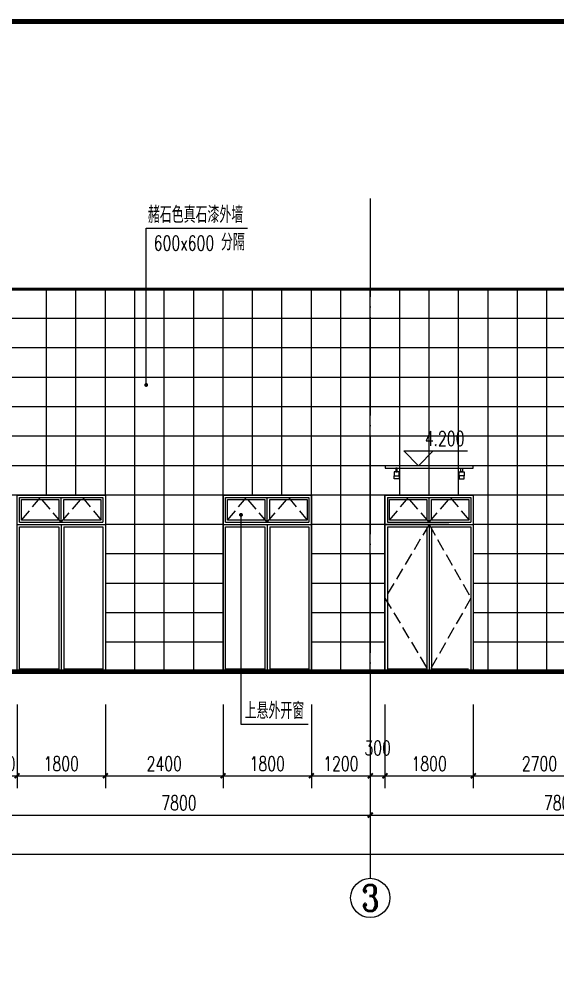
# Model space of a CAD drawing. Extents: x 63793 to 231107, y 20849 to 337643.
# Drawn here: x 151437 to 162406, y 187939 to 207292 of the extents above; entities that cross this region are included whole.
import ezdxf
from ezdxf.enums import TextEntityAlignment as Align

# ---------------------------------------------------------------- set-up
doc = ezdxf.new("R2010")
doc.units = 0
doc.header["$LTSCALE"] = 1000
doc.header["$MEASUREMENT"] = 0
doc.linetypes.add('DASH', pattern=[0.35, 0.25, -0.1])
doc.linetypes.add('DOTE', pattern=[2.42, 2, -0.2, 0.02, -0.2])
for name, color, linetype in [('AXIS', 3, 'Continuous'), ('AXIS_TEXT', 7, 'Continuous'), ('DIM_ELEV', 3, 'Continuous'), ('DIM_LEAD', 3, 'Continuous'), ('DOTE', 1, 'DOTE'), ('PUB_DIM', 3, 'Continuous'), ('PUB_TEXT', 7, 'Continuous'), ('PUB_TITLE', 4, 'Continuous'), ('SPACE_HATCH', 8, 'Continuous'), ('新块$0$WINDOW', 4, 'Continuous'), ('网格', 144, 'Continuous'), ('装修线', 153, 'Continuous')]:
    doc.layers.add(name, color=color, linetype=linetype)
doc.styles.add('_TCH_AXIS', font='COMPLEX', dxfattribs={"bigfont": 'GBCBIG'})
doc.styles.add('_TCH_DIM', font='SIMPLEX', dxfattribs={"bigfont": 'GBCBIG'})
doc.styles.add('_TCH_DIM_T3', font='SIMPLEX', dxfattribs={"width": 0.705882, "bigfont": 'GBCBIG'})
doc.dimstyles.new('_TCH_ARCH&&100', dxfattribs={"dimtxt": 297.5, "dimasz": 100, "dimexe": 250, "dimexo": 300, "dimgap": 100, "dimtad": 1, "dimdec": 0, "dimzin": 0, "dimdsep": 46, "dimtxsty": '_TCH_DIM_T3', "dimblk": 'ARCHTICK', "dimcen": 0.09, "dimclrt": 7, "dimazin": 2, "dimtfac": 1, "dimtdec": 0, "dimtix": 1, "dimtmove": 2, "dimatfit": 3, "dimfxl": 0, "dimtolj": 1, "dimtzin": 0, "dimarcsym": 0})

# ---------------------------------------------------------------- blocks, each defined once
blk = doc.blocks.new('wdrfe')
blk.add_lwpolyline([(199154, -17387), (200954, -17387), (200954, -17337), (199154, -17337), (199154, -17387)])
for points in [[(199405, -17387), (199375, -17387), (199375, -17462), (199405, -17462)], [(200703, -17387), (200733, -17387), (200733, -17462), (200703, -17462)], [(199440, -17462), (199340, -17462), (199340, -17547), (199440, -17547)], [(199340, -17547), (199440, -17547), (199440, -17602), (199340, -17602)], [(200668, -17462), (200768, -17462), (200768, -17547), (200668, -17547)], [(200768, -17547), (200668, -17547), (200668, -17602), (200768, -17602)]]:
    blk.add_lwpolyline(points, close=True)
blk = doc.blocks.new('_ArchTick')
at = {"color": 0, "linetype": 'ByBlock', "const_width": 0.4}
blk.add_lwpolyline([(-0.5, -0.5), (0.5, 0.5)], dxfattribs=at)
blk = doc.blocks.new('*D1082')
at = {"layer": 'Defpoints', "color": 0, "transparency": 16777216}
for p in [(160699, 193613), (163399, 193613), (163399, 191859)]:
    blk.add_point(p, dxfattribs=at)
at = {"layer": 'PUB_DIM', "color": 0, "lineweight": -2, "transparency": 16777216}
for p, q in [((160699, 193313), (160699, 191609)), ((163399, 193313), (163399, 191609)), ((160699, 191859), (163399, 191859))]:
    blk.add_line(p, q, dxfattribs=at)
at = {"layer": 'PUB_DIM', "color": 0, "lineweight": -2, "transparency": 16777216, "xscale": 100, "yscale": 100, "zscale": 100, "rotation": 180}
blk.add_blockref('_ArchTick', (160699, 191859), dxfattribs=at)
at = {"layer": 'PUB_DIM', "color": 0, "lineweight": -2, "transparency": 16777216, "xscale": 100, "yscale": 100, "zscale": 100}
blk.add_blockref('_ArchTick', (163399, 191859), dxfattribs=at)
at = {"layer": 'PUB_DIM', "color": 7, "transparency": 16777216, "insert": (162049, 192107), "char_height": 297.5, "attachment_point": 5, "style": '_TCH_DIM_T3'}
blk.add_mtext('\\A1;2700', dxfattribs=at)
blk = doc.blocks.new('*D1083')
at = {"layer": 'Defpoints', "color": 0, "transparency": 16777216}
for p in [(158899, 193613), (160699, 193613), (160699, 191859)]:
    blk.add_point(p, dxfattribs=at)
at = {"layer": 'PUB_DIM', "color": 0, "lineweight": -2, "transparency": 16777216}
for p, q in [((158899, 193313), (158899, 191609)), ((160699, 193313), (160699, 191609)), ((158899, 191859), (160699, 191859))]:
    blk.add_line(p, q, dxfattribs=at)
at = {"layer": 'PUB_DIM', "color": 0, "lineweight": -2, "transparency": 16777216, "xscale": 100, "yscale": 100, "zscale": 100, "rotation": 180}
blk.add_blockref('_ArchTick', (158899, 191859), dxfattribs=at)
at = {"layer": 'PUB_DIM', "color": 0, "lineweight": -2, "transparency": 16777216, "xscale": 100, "yscale": 100, "zscale": 100}
blk.add_blockref('_ArchTick', (160699, 191859), dxfattribs=at)
at = {"layer": 'PUB_DIM', "color": 7, "transparency": 16777216, "insert": (159799, 192107), "char_height": 297.5, "attachment_point": 5, "style": '_TCH_DIM_T3'}
blk.add_mtext('\\A1;1800', dxfattribs=at)
blk = doc.blocks.new('*D1084')
at = {"layer": 'Defpoints', "color": 0, "transparency": 16777216}
for p in [(158599, 193613), (158899, 193613), (158899, 191859)]:
    blk.add_point(p, dxfattribs=at)
at = {"layer": 'PUB_DIM', "color": 0, "lineweight": -2, "transparency": 16777216}
for p, q in [((158599, 193313), (158599, 191609)), ((158899, 193313), (158899, 191609)), ((158599, 191859), (158899, 191859))]:
    blk.add_line(p, q, dxfattribs=at)
at = {"layer": 'PUB_DIM', "color": 0, "lineweight": -2, "transparency": 16777216, "xscale": 100, "yscale": 100, "zscale": 100, "rotation": 180}
blk.add_blockref('_ArchTick', (158599, 191859), dxfattribs=at)
at = {"layer": 'PUB_DIM', "color": 0, "lineweight": -2, "transparency": 16777216, "xscale": 100, "yscale": 100, "zscale": 100}
blk.add_blockref('_ArchTick', (158899, 191859), dxfattribs=at)
at = {"layer": 'PUB_DIM', "color": 7, "transparency": 16777216, "insert": (158749, 192426), "char_height": 297.5, "attachment_point": 5, "style": '_TCH_DIM_T3'}
blk.add_mtext('\\A1;300', dxfattribs=at)
blk = doc.blocks.new('*D1085')
at = {"layer": 'Defpoints', "color": 0, "transparency": 16777216}
for p in [(157399, 193613), (158599, 193613), (158599, 191859)]:
    blk.add_point(p, dxfattribs=at)
at = {"layer": 'PUB_DIM', "color": 0, "lineweight": -2, "transparency": 16777216}
for p, q in [((157399, 193313), (157399, 191609)), ((158599, 193313), (158599, 191609)), ((157399, 191859), (158599, 191859))]:
    blk.add_line(p, q, dxfattribs=at)
at = {"layer": 'PUB_DIM', "color": 0, "lineweight": -2, "transparency": 16777216, "xscale": 100, "yscale": 100, "zscale": 100, "rotation": 180}
blk.add_blockref('_ArchTick', (157399, 191859), dxfattribs=at)
at = {"layer": 'PUB_DIM', "color": 0, "lineweight": -2, "transparency": 16777216, "xscale": 100, "yscale": 100, "zscale": 100}
blk.add_blockref('_ArchTick', (158599, 191859), dxfattribs=at)
at = {"layer": 'PUB_DIM', "color": 7, "transparency": 16777216, "insert": (157999, 192107), "char_height": 297.5, "attachment_point": 5, "style": '_TCH_DIM_T3'}
blk.add_mtext('\\A1;1200', dxfattribs=at)
blk = doc.blocks.new('*D1086')
at = {"layer": 'Defpoints', "color": 0, "transparency": 16777216}
for p in [(155599, 193613), (157399, 193613), (157399, 191859)]:
    blk.add_point(p, dxfattribs=at)
at = {"layer": 'PUB_DIM', "color": 0, "lineweight": -2, "transparency": 16777216}
for p, q in [((155599, 193313), (155599, 191609)), ((157399, 193313), (157399, 191609)), ((155599, 191859), (157399, 191859))]:
    blk.add_line(p, q, dxfattribs=at)
at = {"layer": 'PUB_DIM', "color": 0, "lineweight": -2, "transparency": 16777216, "xscale": 100, "yscale": 100, "zscale": 100, "rotation": 180}
blk.add_blockref('_ArchTick', (155599, 191859), dxfattribs=at)
at = {"layer": 'PUB_DIM', "color": 0, "lineweight": -2, "transparency": 16777216, "xscale": 100, "yscale": 100, "zscale": 100}
blk.add_blockref('_ArchTick', (157399, 191859), dxfattribs=at)
at = {"layer": 'PUB_DIM', "color": 7, "transparency": 16777216, "insert": (156499, 192107), "char_height": 297.5, "attachment_point": 5, "style": '_TCH_DIM_T3'}
blk.add_mtext('\\A1;1800', dxfattribs=at)
blk = doc.blocks.new('*D1087')
at = {"layer": 'Defpoints', "color": 0, "transparency": 16777216}
for p in [(153199, 193613), (155599, 193613), (155599, 191859)]:
    blk.add_point(p, dxfattribs=at)
at = {"layer": 'PUB_DIM', "color": 0, "lineweight": -2, "transparency": 16777216}
for p, q in [((153199, 193313), (153199, 191609)), ((155599, 193313), (155599, 191609)), ((153199, 191859), (155599, 191859))]:
    blk.add_line(p, q, dxfattribs=at)
at = {"layer": 'PUB_DIM', "color": 0, "lineweight": -2, "transparency": 16777216, "xscale": 100, "yscale": 100, "zscale": 100, "rotation": 180}
blk.add_blockref('_ArchTick', (153199, 191859), dxfattribs=at)
at = {"layer": 'PUB_DIM', "color": 0, "lineweight": -2, "transparency": 16777216, "xscale": 100, "yscale": 100, "zscale": 100}
blk.add_blockref('_ArchTick', (155599, 191859), dxfattribs=at)
at = {"layer": 'PUB_DIM', "color": 7, "transparency": 16777216, "insert": (154399, 192107), "char_height": 297.5, "attachment_point": 5, "style": '_TCH_DIM_T3'}
blk.add_mtext('\\A1;2400', dxfattribs=at)
blk = doc.blocks.new('*D1088')
at = {"layer": 'Defpoints', "color": 0, "transparency": 16777216}
for p in [(151399, 193613), (153199, 193613), (153199, 191859)]:
    blk.add_point(p, dxfattribs=at)
at = {"layer": 'PUB_DIM', "color": 0, "lineweight": -2, "transparency": 16777216}
for p, q in [((151399, 193313), (151399, 191609)), ((153199, 193313), (153199, 191609)), ((151399, 191859), (153199, 191859))]:
    blk.add_line(p, q, dxfattribs=at)
at = {"layer": 'PUB_DIM', "color": 0, "lineweight": -2, "transparency": 16777216, "xscale": 100, "yscale": 100, "zscale": 100, "rotation": 180}
blk.add_blockref('_ArchTick', (151399, 191859), dxfattribs=at)
at = {"layer": 'PUB_DIM', "color": 0, "lineweight": -2, "transparency": 16777216, "xscale": 100, "yscale": 100, "zscale": 100}
blk.add_blockref('_ArchTick', (153199, 191859), dxfattribs=at)
at = {"layer": 'PUB_DIM', "color": 7, "transparency": 16777216, "insert": (152299, 192107), "char_height": 297.5, "attachment_point": 5, "style": '_TCH_DIM_T3'}
blk.add_mtext('\\A1;1800', dxfattribs=at)
blk = doc.blocks.new('*D1089')
at = {"layer": 'Defpoints', "color": 0, "transparency": 16777216}
for p in [(150799, 193613), (151399, 193613), (151399, 191859)]:
    blk.add_point(p, dxfattribs=at)
at = {"layer": 'PUB_DIM', "color": 0, "lineweight": -2, "transparency": 16777216}
for p, q in [((150799, 193313), (150799, 191609)), ((151399, 193313), (151399, 191609)), ((150799, 191859), (150699, 191859)), ((150799, 191859), (151399, 191859)), ((151399, 191859), (151499, 191859))]:
    blk.add_line(p, q, dxfattribs=at)
at = {"layer": 'PUB_DIM', "color": 0, "lineweight": -2, "transparency": 16777216, "xscale": 100, "yscale": 100, "zscale": 100}
blk.add_blockref('_ArchTick', (150799, 191859), dxfattribs=at)
at = {"layer": 'PUB_DIM', "color": 0, "lineweight": -2, "transparency": 16777216, "xscale": 100, "yscale": 100, "zscale": 100, "rotation": 180}
blk.add_blockref('_ArchTick', (151399, 191859), dxfattribs=at)
at = {"layer": 'PUB_DIM', "color": 7, "transparency": 16777216, "insert": (151099, 192107), "char_height": 297.5, "attachment_point": 5, "style": '_TCH_DIM_T3'}
blk.add_mtext('\\A1;600', dxfattribs=at)
blk = doc.blocks.new('*D1097')
at = {"layer": 'AXIS', "color": 0, "lineweight": -2, "transparency": 16777216}
for p, q in [((150799, 193259), (150799, 190809)), ((158599, 193259), (158599, 190809)), ((150799, 191059), (158599, 191059))]:
    blk.add_line(p, q, dxfattribs=at)
at = {"layer": 'Defpoints', "color": 0, "transparency": 16777216}
for p in [(150799, 193559), (158599, 193559), (158599, 191059)]:
    blk.add_point(p, dxfattribs=at)
at = {"layer": 'AXIS', "color": 0, "lineweight": -2, "transparency": 16777216, "xscale": 100, "yscale": 100, "zscale": 100, "rotation": 180}
blk.add_blockref('_ArchTick', (150799, 191059), dxfattribs=at)
at = {"layer": 'AXIS', "color": 0, "lineweight": -2, "transparency": 16777216, "xscale": 100, "yscale": 100, "zscale": 100}
blk.add_blockref('_ArchTick', (158599, 191059), dxfattribs=at)
at = {"layer": 'AXIS', "color": 7, "transparency": 16777216, "insert": (154699, 191307), "char_height": 297.5, "attachment_point": 5, "style": '_TCH_DIM_T3'}
blk.add_mtext('\\A1;7800', dxfattribs=at)
blk = doc.blocks.new('*D1098')
at = {"layer": 'AXIS', "color": 0, "lineweight": -2, "transparency": 16777216}
for p, q in [((158599, 193259), (158599, 190809)), ((166399, 193259), (166399, 190809)), ((158599, 191059), (166399, 191059))]:
    blk.add_line(p, q, dxfattribs=at)
at = {"layer": 'Defpoints', "color": 0, "transparency": 16777216}
for p in [(158599, 193559), (166399, 193559), (166399, 191059)]:
    blk.add_point(p, dxfattribs=at)
at = {"layer": 'AXIS', "color": 0, "lineweight": -2, "transparency": 16777216, "xscale": 100, "yscale": 100, "zscale": 100, "rotation": 180}
blk.add_blockref('_ArchTick', (158599, 191059), dxfattribs=at)
at = {"layer": 'AXIS', "color": 0, "lineweight": -2, "transparency": 16777216, "xscale": 100, "yscale": 100, "zscale": 100}
blk.add_blockref('_ArchTick', (166399, 191059), dxfattribs=at)
at = {"layer": 'AXIS', "color": 7, "transparency": 16777216, "insert": (162499, 191307), "char_height": 297.5, "attachment_point": 5, "style": '_TCH_DIM_T3'}
blk.add_mtext('\\A1;7800', dxfattribs=at)
blk = doc.blocks.new('*D1104')
at = {"layer": 'AXIS', "color": 0, "lineweight": -2, "transparency": 16777216}
for p, q in [((142649, 193259), (142649, 190009)), ((204549, 193259), (204549, 190009)), ((142649, 190259), (204549, 190259))]:
    blk.add_line(p, q, dxfattribs=at)
at = {"layer": 'Defpoints', "color": 0, "transparency": 16777216}
for p in [(142649, 193559), (204549, 193559), (204549, 190259)]:
    blk.add_point(p, dxfattribs=at)
at = {"layer": 'AXIS', "color": 0, "lineweight": -2, "transparency": 16777216, "xscale": 100, "yscale": 100, "zscale": 100, "rotation": 180}
blk.add_blockref('_ArchTick', (142649, 190259), dxfattribs=at)
at = {"layer": 'AXIS', "color": 0, "lineweight": -2, "transparency": 16777216, "xscale": 100, "yscale": 100, "zscale": 100}
blk.add_blockref('_ArchTick', (204549, 190259), dxfattribs=at)
at = {"layer": 'AXIS', "color": 7, "transparency": 16777216, "insert": (173599, 190507), "char_height": 297.5, "attachment_point": 5, "style": '_TCH_DIM_T3'}
blk.add_mtext('\\A1;61900', dxfattribs=at)

msp = doc.modelspace()

# ---------------------------------------------------------------- linework, layer by layer
msp.add_line((166049.3, 201783.4), (144799.3, 201783.4))
at = {"const_width": 100}
msp.add_lwpolyline([(128438.5, 193983.4), (204549.3, 193983.4)], dxfattribs=at)
at = {"layer": 'AXIS'}
msp.add_line((158599.3, 193558.6), (158599.3, 189768.5), dxfattribs=at)
msp.add_circle((158599.3, 189368.5), 400, dxfattribs=at)
at = {"layer": 'DIM_ELEV'}
for p, q in [((159583.2, 198183.4), (159283.2, 198483.4)), ((159283.2, 198483.4), (160579.3, 198483.4)), ((159583.2, 198183.4), (159883.2, 198483.4))]:
    msp.add_line(p, q, dxfattribs=at)
at = {"layer": 'DIM_LEAD'}
for p, q in [((154030.8, 199829.5), (154030.8, 203028.2)), ((154030.8, 203028.2), (156095.3, 203028.2)), ((155963.3, 197180.6), (155963.3, 192912.3)), ((155963.3, 192912.3), (157330.8, 192912.3))]:
    msp.add_line(p, q, dxfattribs=at)
at = {"layer": 'DIM_LEAD', "const_width": 40}
for points in [[(154030.8, 199809.5, 1), (154030.8, 199849.5, 1)], [(155963.3, 197200.6, 1), (155963.3, 197160.6, 1)]]:
    msp.add_lwpolyline(points, format="xyb", close=True, dxfattribs=at)
at = {"layer": 'DOTE', "linetype": 'DOTE'}
msp.add_line((158599.3, 203629.4), (158599.3, 192012.3), dxfattribs=at)
at = {"layer": 'PUB_TITLE', "const_width": 100}
msp.add_lwpolyline([(127337.4, 167242.4), (213037.4, 167242.4), (213037.4, 207242.4), (127337.4, 207242.4)], close=True, dxfattribs=at)
at = {"layer": 'SPACE_HATCH', "linetype": 'DASH'}
for points in [[(152299.3, 197033.4), (151869.3, 197533.4), (151449.3, 197033.4)], [(152299.3, 197033.4), (152729.3, 197533.4), (153149.3, 197033.4)], [(156499.3, 197033.4), (156069.3, 197533.4), (155649.3, 197033.4)], [(156499.3, 197033.4), (156929.3, 197533.4), (157349.3, 197033.4)], [(159799.3, 197033.4), (159369.3, 197533.4), (158949.3, 197033.4)], [(159799.3, 197033.4), (160229.3, 197533.4), (160649.3, 197033.4)], [(159799.3, 196983.4), (158899.3, 195483.4), (159799.3, 193983.4)], [(159799.3, 196983.4), (160649.3, 195483.4), (159799.3, 193983.4)]]:
    msp.add_lwpolyline(points, dxfattribs=at)
at = {"layer": '新块$0$WINDOW'}
for p, q in [((152299.3, 197033.4), (152299.3, 197533.4)), ((153149.3, 197533.4), (153149.3, 197033.4)), ((153199.3, 197583.4), (153199.3, 193983.4)), ((153199.3, 197583.4), (153199.3, 193983.4)), ((155599.3, 197583.4), (155599.3, 193983.4)), ((156499.3, 197033.4), (156499.3, 197533.4)), ((157349.3, 197533.4), (157349.3, 197033.4)), ((157399.3, 197583.4), (157399.3, 193983.4)), ((158899.3, 197583.4), (158899.3, 193983.4)), ((158949.3, 197533.4), (158949.3, 197033.4)), ((159799.3, 197033.4), (159799.3, 197533.4)), ((151449.3, 197033.4), (152249.3, 197033.4)), ((151449.3, 197033.4), (153149.3, 197033.4)), ((155649.3, 197033.4), (156449.3, 197033.4)), ((155649.3, 197033.4), (157349.3, 197033.4)), ((158949.3, 197033.4), (160599.3, 197033.4)), ((158949.3, 197033.4), (160649.3, 197033.4)), ((151399.3, 196983.4), (153199.3, 196983.4)), ((152249.3, 196933.4), (152249.3, 194033.4)), ((152299.3, 196983.4), (152299.3, 194033.4)), ((152349.3, 196933.4), (152349.3, 194033.4)), ((153149.3, 196933.4), (153149.3, 194033.4)), ((155599.3, 196983.4), (157399.3, 196983.4)), ((156449.3, 196933.4), (156449.3, 194033.4)), ((156499.3, 196983.4), (156499.3, 194033.4)), ((156549.3, 196933.4), (156549.3, 194033.4)), ((157349.3, 196933.4), (157349.3, 194033.4)), ((158899.3, 196983.4), (160699.3, 196983.4)), ((158949.3, 196933.4), (158949.3, 194033.4)), ((158949.3, 196933.4), (159749.3, 196933.4)), ((159749.3, 196933.4), (159749.3, 194033.4)), ((159799.3, 196983.4), (159799.3, 193983.4)), ((159849.3, 196933.4), (159849.3, 194033.4)), ((159849.3, 196933.4), (160649.3, 196933.4)), ((152249.3, 195133.4), (152249.3, 194033.4)), ((152299.3, 195133.4), (152299.3, 193983.4)), ((153149.3, 195133.4), (153149.3, 194033.4)), ((156449.3, 195133.4), (156449.3, 194033.4)), ((156499.3, 195133.4), (156499.3, 193983.4)), ((157349.3, 195133.4), (157349.3, 194033.4)), ((153199.3, 193983.4), (151399.3, 193983.4)), ((152249.3, 194033.4), (151449.3, 194033.4)), ((153149.3, 194033.4), (152349.3, 194033.4)), ((157399.3, 193983.4), (155599.3, 193983.4)), ((156449.3, 194033.4), (155649.3, 194033.4)), ((157349.3, 194033.4), (156549.3, 194033.4)), ((160699.3, 193983.4), (158899.3, 193983.4)), ((159749.3, 194033.4), (158949.3, 194033.4)), ((160599.3, 194033.4), (159849.3, 194033.4))]:
    msp.add_line(p, q, dxfattribs=at)
for points in [[(151399.3, 193983.4), (151399.3, 197583.4), (153199.3, 197583.4), (153199.3, 193983.4)], [(151399.3, 193983.4), (151399.3, 197583.4), (153199.3, 197583.4)], [(151449.3, 197033.4), (151449.3, 197533.4), (152249.3, 197533.4)], [(151449.3, 197533.4), (153149.3, 197533.4)], [(157399.3, 193983.4), (157399.3, 197583.4), (155599.3, 197583.4), (155599.3, 193983.4)], [(155599.3, 193983.4), (155599.3, 197583.4), (157399.3, 197583.4)], [(155649.3, 197033.4), (155649.3, 197533.4), (156449.3, 197533.4)], [(155649.3, 197533.4), (157349.3, 197533.4)], [(158899.3, 193983.4), (158899.3, 197583.4), (160699.3, 197583.4), (160699.3, 193983.4)], [(158949.3, 197533.4), (160649.3, 197533.4), (160649.3, 197033.4)], [(151449.3, 194033.4), (151449.3, 196933.4), (152249.3, 196933.4)], [(152349.3, 196933.4), (153149.3, 196933.4)], [(155649.3, 194033.4), (155649.3, 196933.4), (156449.3, 196933.4)], [(156549.3, 196933.4), (157349.3, 196933.4)], [(160649.3, 196933.4), (160649.3, 194033.4)], [(151449.3, 194033.4), (151449.3, 195133.4)], [(155649.3, 194033.4), (155649.3, 195133.4)]]:
    msp.add_lwpolyline(points, dxfattribs=at)
for points in [[(152249.3, 197073.4), (151489.3, 197073.4), (151489.3, 197493.4), (152249.3, 197493.4), (152249.3, 197073.4)], [(152349.3, 197073.4), (152349.3, 197493.4), (153109.3, 197493.4), (153109.3, 197073.4), (152349.3, 197073.4)], [(156449.3, 197073.4), (155689.3, 197073.4), (155689.3, 197493.4), (156449.3, 197493.4), (156449.3, 197073.4)], [(156549.3, 197073.4), (156549.3, 197493.4), (157309.3, 197493.4), (157309.3, 197073.4), (156549.3, 197073.4)], [(159749.3, 197073.4), (158989.3, 197073.4), (158989.3, 197493.4), (159749.3, 197493.4), (159749.3, 197073.4)], [(159849.3, 197073.4), (159849.3, 197493.4), (160609.3, 197493.4), (160609.3, 197073.4), (159849.3, 197073.4)]]:
    msp.add_lwpolyline(points, close=True, dxfattribs=at)
at = {"layer": '网格'}
for p, q in [((151999.3, 197583.4), (151999.3, 201783.4)), ((152599.3, 197583.4), (152599.3, 201783.4)), ((153199.3, 197583.4), (153199.3, 201783.4)), ((153799.3, 193983.4), (153799.3, 201783.4)), ((154399.3, 193983.4), (154399.3, 201783.4)), ((154999.3, 193983.4), (154999.3, 201783.4)), ((155599.3, 193983.4), (155599.3, 201783.4)), ((156199.3, 197583.4), (156199.3, 201783.4)), ((156799.3, 197583.4), (156799.3, 201783.4)), ((157399.3, 193983.4), (157399.3, 201783.4)), ((157999.3, 193983.4), (157999.3, 201783.4)), ((158599.3, 193983.4), (158599.3, 201783.4)), ((159199.3, 197583.4), (159199.3, 201783.4)), ((159799.3, 197583.4), (159799.3, 201783.4)), ((160399.3, 197583.4), (160399.3, 201783.4)), ((160999.3, 193983.4), (160999.3, 201783.4)), ((161599.3, 193983.4), (161599.3, 201783.4)), ((162199.3, 193983.4), (162199.3, 201783.4)), ((204549.3, 201183.4), (142649.3, 201183.4)), ((204549.3, 200583.4), (142649.3, 200583.4)), ((204549.3, 199983.4), (142649.3, 199983.4)), ((204549.3, 199383.4), (142649.3, 199383.4)), ((204549.3, 198783.4), (142649.3, 198783.4)), ((204549.3, 198183.4), (142649.3, 198183.4)), ((169399.3, 197583.4), (142649.3, 197583.4)), ((155599.3, 196983.4), (153199.3, 196983.4)), ((160199.3, 196983.4), (157399.3, 196983.4)), ((163399.3, 196983.4), (160699.3, 196983.4)), ((155599.3, 196383.4), (153199.3, 196383.4)), ((158899.3, 196383.4), (157399.3, 196383.4)), ((163399.3, 196383.4), (160699.3, 196383.4)), ((155599.3, 195783.4), (153199.3, 195783.4)), ((158899.3, 195783.4), (157399.3, 195783.4)), ((163399.3, 195783.4), (160699.3, 195783.4)), ((155599.3, 195183.4), (153199.3, 195183.4)), ((158899.3, 195183.4), (157399.3, 195183.4)), ((163399.3, 195183.4), (160699.3, 195183.4)), ((155599.3, 194583.4), (153199.3, 194583.4)), ((158899.3, 194583.4), (157399.3, 194583.4)), ((163399.3, 194583.4), (160699.3, 194583.4)), ((204549.3, 193983.4), (142199.3, 193983.4))]:
    msp.add_line(p, q, dxfattribs=at)
at = {"layer": '装修线', "const_width": 60}
msp.add_lwpolyline([(182499.3, 203383.4), (177724.3, 205483.4), (177724.3, 205883.4), (169474.3, 205883.4), (169474.3, 205483.4), (164699.3, 203383.4), (163899.3, 203383.4), (163899.3, 202983.4), (166049.3, 202983.4), (166049.3, 202383.4), (166049.3, 202383.4), (166049.3, 201783.4), (144799.3, 201783.4), (144799.3, 202383.4), (142649.3, 202383.4), (142649.3, 193983.4)], dxfattribs=at)

# ---------------------------------------------------------------- block references
msp.add_blockref('wdrfe', (-40254.3, 215520))

# ---------------------------------------------------------------- texts
at = {"layer": 'AXIS_TEXT', "style": '_TCH_AXIS'}
msp.add_text('3', height=532.5, dxfattribs=at).set_placement((158421.8, 189102.2), (158776.8, 189102.2), align=Align.FIT)
at = {"layer": 'PUB_TEXT', "style": '_TCH_DIM'}
for s, p in [('赭石色真石漆外墙', (154065.3, 203133.2)), ('分隔', (155554.7, 202573.2)), ('上悬外开窗', (156038.1, 193017.3))]:
    msp.add_text(s, height=337.59, dxfattribs=at).set_placement(p)
at = {"layer": 'PUB_TEXT', "style": '_TCH_DIM', "width": 0.705882}
for s, p in [('600x600', (154184.7, 202573.2)), ('4.200', (159709.3, 198588.4))]:
    msp.add_text(s, height=297.5, dxfattribs=at).set_placement(p)

# ---------------------------------------------------------------- dimensions: what is measured, and where the dimension line sits
at = {"layer": 'AXIS'}
for p1, p2, distance, text, picture, middle in [((142649.3, 193558.6), (204549.3, 193558.6), -3300, '61900', '*D1104', (173599.3, 190507.4)), ((150799.3, 193558.6), (158599.3, 193558.6), -2500, '7800', '*D1097', (154699.3, 191307.4)), ((158599.3, 193558.6), (166399.3, 193558.6), -2500, '7800', '*D1098', (162499.3, 191307.4))]:
    dim = msp.add_aligned_dim(p1=p1, p2=p2, distance=distance, text=text, dimstyle='_TCH_ARCH&&100', dxfattribs=at)
    dim.commit()
    dim.dimension.update_dxf_attribs({"geometry": picture, "text_midpoint": middle})
at = {"layer": 'PUB_DIM'}
for p1, p2, text, picture, middle in [((150799.3, 193613.1), (151399.3, 193613.1), '600', '*D1089', (151099.3, 192107.4)), ((151399.3, 193613.1), (153199.3, 193613.1), '1800', '*D1088', (152299.3, 192107.4)), ((153199.3, 193613.1), (155599.3, 193613.1), '2400', '*D1087', (154399.3, 192107.4)), ((155599.3, 193613.1), (157399.3, 193613.1), '1800', '*D1086', (156499.3, 192107.4)), ((157399.3, 193613.1), (158599.3, 193613.1), '1200', '*D1085', (157999.3, 192107.4)), ((158899.3, 193613.1), (160699.3, 193613.1), '1800', '*D1083', (159799.3, 192107.4)), ((160699.3, 193613.1), (163399.3, 193613.1), '2700', '*D1082', (162049.3, 192107.4))]:
    dim = msp.add_aligned_dim(p1=p1, p2=p2, distance=-1754.5, text=text, dimstyle='_TCH_ARCH&&100', dxfattribs=at)
    dim.commit()
    dim.dimension.update_dxf_attribs({"geometry": picture, "text_midpoint": middle})
dim = msp.add_linear_dim(base=(158899.3, 191858.6), p1=(158599.3, 193613.1), p2=(158899.3, 193613.1), angle=360, text='300', dimstyle='_TCH_ARCH&&100', dxfattribs=at)
dim.commit()
dim.dimension.update_dxf_attribs({"geometry": '*D1084', "text_midpoint": (158749.3, 192426.1), "dimtype": 129})

doc.saveas('drawing.dxf')
